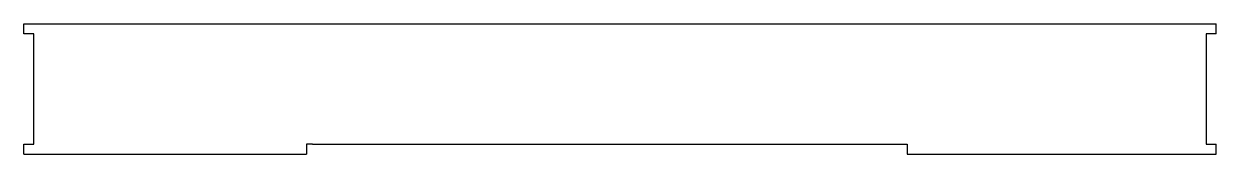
# Model space of a CAD drawing. Header units: millimetres. Extents: x 2518 to 3112, y 1366 to 1431.
import ezdxf

# ---------------------------------------------------------------- set-up
doc = ezdxf.new("R2010")
doc.units = ezdxf.units.MM

msp = doc.modelspace()

# ---------------------------------------------------------------- linework, layer by layer
for points in [[(2518.27, 1425.81), (2518.27, 1430.81)], [(2518.27, 1430.81), (3112.27, 1430.81)], [(2518.27, 1370.81), (2523.27, 1370.81), (2523.27, 1425.81), (2518.27, 1425.81)], [(3112.27, 1425.81), (3107.27, 1425.81), (3107.27, 1370.81), (3112.27, 1370.81)], [(3112.27, 1425.81), (3112.27, 1430.81)], [(2518.27, 1365.81), (2518.27, 1370.81)], [(2662.08, 1370.81), (2659.08, 1370.81), (2659.08, 1365.81)], [(2662.08, 1370.81), (2952.26, 1370.81)], [(2952.26, 1370.81), (2958.26, 1370.81), (2958.26, 1365.81)], [(3112.27, 1365.81), (3112.27, 1370.81)], [(2518.27, 1365.81), (2659.08, 1365.81)], [(2958.26, 1365.81), (3112.27, 1365.81)]]:
    msp.add_lwpolyline(points)

doc.saveas('drawing.dxf')
